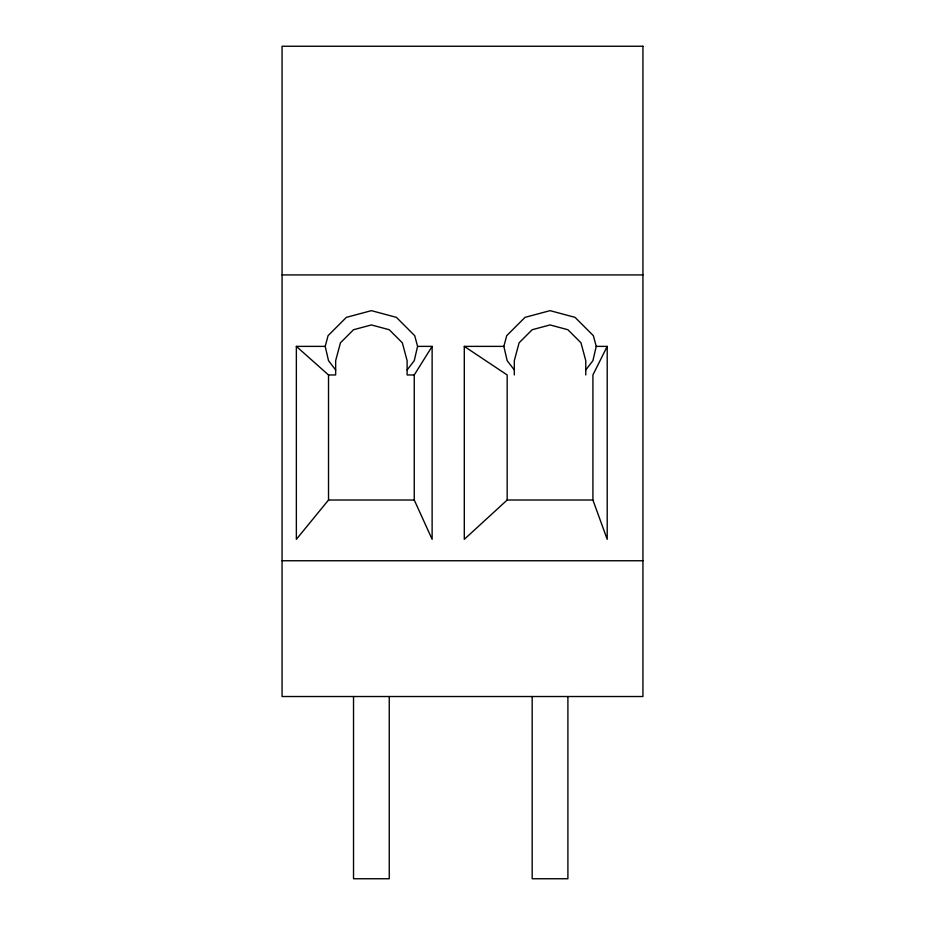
<?xml version="1.0" encoding="UTF-8"?>
<svg xmlns="http://www.w3.org/2000/svg" width="925" height="925" viewBox="0 0 925 925"><rect width="100%" height="100%" fill="white"/><g stroke="black" fill="none" stroke-linecap="round" stroke-linejoin="round"><path stroke-width="1.39" d="M335.659 369.977L328.514 360.669L325.195 346.378L328.074 335.659L346.378 317.356L371.387 310.65L396.397 317.356L414.712 335.659L417.58 346.378L414.261 360.669L407.116 369.977M514.312 369.977L507.166 360.669L503.847 346.378L506.715 335.659L525.03 317.356L550.04 310.65L575.049 317.356L593.353 335.659L596.232 346.378L592.913 360.669L585.768 369.977M607.205 346.378L592.913 374.96L592.913 500.02L607.205 539.321L607.205 346.378L596.232 346.378M432.125 346.378L432.125 539.321L414.261 500.02L414.261 374.96L432.125 346.378L417.58 346.378M296.358 346.378L328.514 374.96L328.514 500.02L296.358 539.321L296.358 346.378L325.195 346.378M592.913 500.02L507.166 500.02L464.292 539.321L464.292 346.378L503.847 346.378M282.067 274.922L642.933 274.922M328.514 374.96L335.659 374.96L335.659 360.669L340.446 342.805L353.523 329.728L371.387 324.941L389.252 329.728L402.329 342.805L407.116 360.669L407.116 374.96L414.261 374.96M328.514 500.02L414.261 500.02M282.067 560.758L642.933 560.758M464.292 346.378L507.166 374.96L507.166 500.02M585.768 374.96L585.768 360.669L580.981 342.805L567.904 329.728L550.04 324.941L532.176 329.728L519.098 342.805L514.312 360.669L514.312 374.96M567.904 696.525L567.904 878.75L532.176 878.75L532.176 696.525M389.252 696.525L389.252 878.75L353.523 878.75L353.523 696.525M642.933 46.25L282.067 46.25L282.067 696.525L642.933 696.525L642.933 46.25"/></g></svg>
